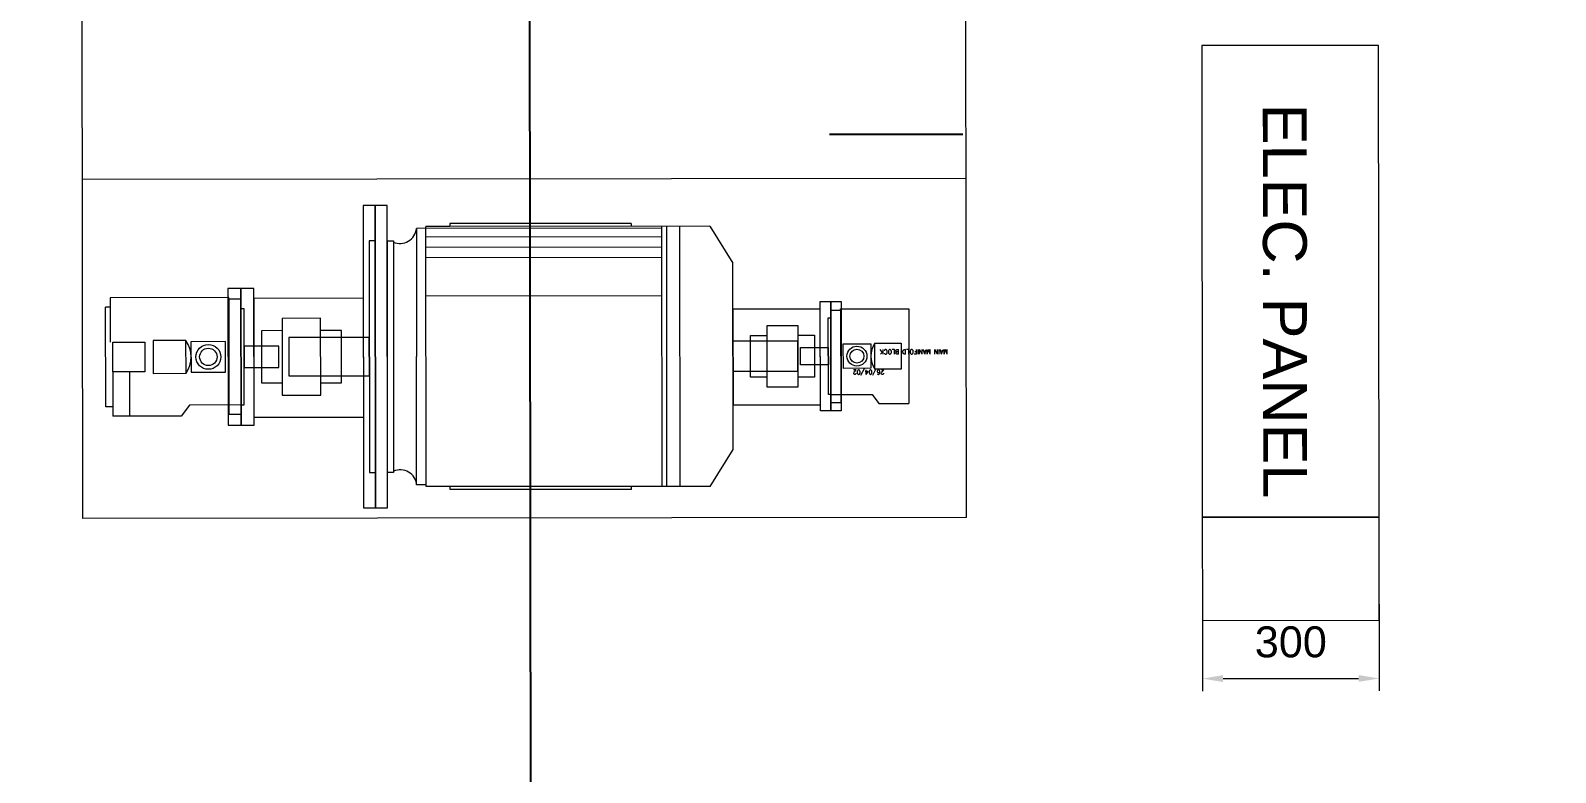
# Model space of a CAD drawing. Header units: feet. Extents: x -99009 to 3252343, y -11094690 to 9035152.
# Drawn here: x 2495146 to 2497734, y -1981048 to -1979789 of the extents above; entities that cross this region are included whole.
import ezdxf

# ---------------------------------------------------------------- set-up
doc = ezdxf.new("R2010")
doc.units = ezdxf.units.FT
doc.header["$PDSIZE"] = -1
doc.layers.add('1', color=1, linetype='Continuous')
doc.layers.add('HYDCIRCUIT', color=121, linetype='Continuous', lineweight=0)
doc.layers.add('OVERALL', color=41, linetype='Continuous', lineweight=0)
doc.styles.add('ARIAL', font='arial.ttf')
doc.styles.add('ROMANS', font='romans.shx', dxfattribs={"width": 0.75})
doc.dimstyles.new('TANK DIM$0', dxfattribs={"dimscale": 2.5, "dimtxt": 50, "dimasz": 17, "dimexe": 3, "dimexo": 15, "dimgap": 5, "dimtad": 3, "dimtoh": 1, "dimzin": 13, "dimdsep": 46, "dimtxsty": 'ARIAL', "dimcen": 0, "dimclrd": 256, "dimclre": 256, "dimclrt": 5, "dimadec": 0, "dimazin": 0, "dimtfac": 1, "dimtmove": 0, "dimatfit": 3, "dimfxl": 1, "dimtolj": 1, "dimtzin": 0, "dimlwd": 5, "dimlwe": 5, "dimarcsym": 1})

# ---------------------------------------------------------------- blocks, each defined once
blk = doc.blocks.new('*D2494')
at = {"layer": 'Defpoints', "color": 0, "transparency": 33554684}
for p in [(2497134.3, -1980657.7), (2497434.3, -1980657.3), (2497434.5, -1980888.5)]:
    blk.add_point(p, dxfattribs=at)
at = {"layer": 'OVERALL', "color": 3, "lineweight": 5, "transparency": 33554684}
for p, q in [((2497134.4, -1980762.7), (2497134.6, -1980909.8)), ((2497434.4, -1980762.3), (2497434.6, -1980909.5)), ((2497169.5, -1980888.8), (2497399.5, -1980888.5))]:
    blk.add_line(p, q, dxfattribs=at)
at = {"layer": 'OVERALL', "color": 3, "transparency": 33554684}
for points in [[(2497169.5, -1980882.9), (2497169.5, -1980894.6), (2497134.5, -1980888.8)], [(2497399.5, -1980894.3), (2497399.5, -1980882.7), (2497434.5, -1980888.5)]]:
    blk.add_solid(points, dxfattribs=at)
at = {"layer": 'OVERALL', "color": 5, "transparency": 33554684, "insert": (2497284.5, -1980826.8), "char_height": 52.5, "attachment_point": 5, "rotation": 0.0651, "style": 'ARIAL'}
blk.add_mtext('\\A1;300', dxfattribs=at)
blk = doc.blocks.new('A$C084A49C2')
at = {"layer": 'OVERALL'}
for points in [[(-300, 800), (0, 800), (0, 975), (-300, 975)], [(-300, 0), (0, 0), (0, 800), (-300, 800)]]:
    blk.add_lwpolyline(points, close=True, dxfattribs=at)
at = {"layer": 'OVERALL', "style": 'ARIAL'}
blk.add_text('ELEC. PANEL', height=74.369, rotation=90, dxfattribs=at).set_placement((-103.5, 98.5))
blk = doc.blocks.new('conveyor')
at = {"color": 1}
blk.add_line((1721869.1, -1090081.5), (1717733.1, -1090081.5), dxfattribs=at)

msp = doc.modelspace()

# ---------------------------------------------------------------- linework, layer by layer
at = {"color": 0, "transparency": 33554684}
msp.add_line((2496727.6111, -1979965.57709), (2496501.36803, -1979965.83396), dxfattribs=at)
at = {"layer": '1'}
msp.add_arc((2520410.24778, -1978395.99612), 100000, 84.1346387202, 194.3871675539, dxfattribs=at)
at = {"layer": 'HYDCIRCUIT', "transparency": 33554684}
for p, q in [((2495234.23207, -1980617.27304), (2495232.47225, -1979067.27404)), ((2496734.2311, -1980615.56999), (2496732.47128, -1979065.57099)), ((2496733.57826, -1980040.57036), (2495233.57923, -1980042.27341)), ((2496217.09102, -1980124.95624), (2495800.46604, -1980125.42927)), ((2495800.46604, -1980125.42927), (2495800.71271, -1980342.68213)), ((2495857.19869, -1980122.09982), (2495816.75331, -1980122.14574)), ((2495817.25405, -1980563.18153), (2495816.75331, -1980122.14574)), ((2496164.89225, -1980116.62214), (2495857.19286, -1980116.97149)), ((2495857.19286, -1980116.97149), (2495857.19869, -1980122.09982)), ((2496298.7644, -1980121.59848), (2495857.19869, -1980122.09982)), ((2496164.89225, -1980116.62214), (2496164.89807, -1980121.75047)), ((2496217.58805, -1980562.727), (2496217.08731, -1980121.69121)), ((2496225.75917, -1980562.71773), (2496225.25844, -1980121.68194)), ((2496248.22123, -1980562.69222), (2496247.72049, -1980121.65643)), ((2496298.7644, -1980121.59848), (2496337.62264, -1980184.10858)), ((2496217.10734, -1980139.33264), (2495816.77334, -1980139.78717)), ((2496217.12737, -1980156.97408), (2495816.79337, -1980157.4286)), ((2496217.1474, -1980174.61551), (2495816.8134, -1980175.07003)), ((2496337.98134, -1980500.03609), (2496337.62264, -1980184.10858)), ((2496217.22127, -1980239.67683), (2495816.88727, -1980240.13136)), ((2495280.97277, -1980258.57359), (2495273.18192, -1980258.58244)), ((2495273.37425, -1980427.97949), (2495273.18192, -1980258.58244)), ((2495481.96387, -1980242.55896), (2495280.95485, -1980242.78718)), ((2495280.95485, -1980242.78718), (2495281.04018, -1980317.94698)), ((2495481.96683, -1980245.16896), (2495481.96387, -1980242.55896)), ((2495502.84682, -1980245.14525), (2495481.96683, -1980245.16896)), ((2495481.96683, -1980245.16896), (2495482.18908, -1980440.91883)), ((2495502.84682, -1980245.14525), (2495503.06906, -1980440.89513)), ((2496503.69644, -1980263.58393), (2496520.40043, -1980263.56497)), ((2496503.69644, -1980263.58393), (2496503.87423, -1980420.18383)), ((2496520.39806, -1980261.47697), (2496636.19123, -1980261.3455)), ((2496520.40043, -1980263.56497), (2496520.39806, -1980261.47697)), ((2496520.40043, -1980263.56497), (2496520.57822, -1980420.16487)), ((2496636.19123, -1980261.3455), (2496636.37377, -1980422.1214)), ((2495566.88216, -1980324.6776), (2495508.15719, -1980324.74428)), ((2495508.15719, -1980324.74428), (2495508.19868, -1980361.28425)), ((2495566.92364, -1980361.21758), (2495566.88216, -1980324.6776)), ((2495800.95937, -1980559.93499), (2495800.71271, -1980342.68213)), ((2496452.61277, -1980327.32597), (2496499.59274, -1980327.27263)), ((2496452.64596, -1980356.55796), (2496452.61277, -1980327.32597)), ((2496499.59274, -1980327.27263), (2496499.62593, -1980356.50462)), ((2495285.41397, -1980368.59236), (2495285.49931, -1980443.75215)), ((2495313.70635, -1980368.56023), (2495313.79169, -1980443.72003)), ((2495508.19868, -1980361.28425), (2495566.92364, -1980361.21758)), ((2496499.62593, -1980356.50462), (2496452.64596, -1980356.55796)), ((2496503.85942, -1980407.13384), (2496573.90133, -1980407.05432)), ((2496503.87423, -1980420.18383), (2496520.57822, -1980420.16487)), ((2496573.90133, -1980407.05432), (2496585.26086, -1980422.17943)), ((2495285.48138, -1980427.96574), (2495273.37425, -1980427.97949)), ((2495401.3417, -1980443.62063), (2495285.49931, -1980443.75215)), ((2495415.49815, -1980424.68204), (2495401.3417, -1980443.62063)), ((2495503.05054, -1980424.58264), (2495415.49815, -1980424.68204)), ((2495503.06906, -1980440.89513), (2495482.18908, -1980440.91883)), ((2496585.26086, -1980422.17943), (2496636.37377, -1980422.1214)), ((2496299.26514, -1980562.63427), (2496337.98134, -1980500.03609)), ((2495817.25034, -1980559.9165), (2495800.95937, -1980559.93499)), ((2496299.26514, -1980562.63427), (2495817.25405, -1980563.18153)), ((2495857.70525, -1980568.26393), (2495857.69942, -1980563.13561)), ((2496165.40463, -1980567.91458), (2495857.70525, -1980568.26393)), ((2496165.40463, -1980567.91458), (2496165.39881, -1980562.78626)), ((2496734.2311, -1980615.56999), (2495234.23207, -1980617.27304))]:
    msp.add_line(p, q, dxfattribs=at)
for points in [[(2495730.65929, -1980086.34518), (2495710.146, -1980086.36847), (2495710.72825, -1980599.20078), (2495731.24154, -1980599.17749)], [(2495751.17258, -1980086.32189), (2495730.65929, -1980086.34518), (2495731.24154, -1980599.17749), (2495751.75484, -1980599.1542)], [(2495730.72722, -1980146.17562), (2495720.47057, -1980146.18726), (2495720.91697, -1980539.3587), (2495731.17361, -1980539.34706)], [(2495751.24051, -1980146.15233), (2495761.49716, -1980146.14068), (2495761.94355, -1980539.31212), (2495751.68691, -1980539.32377)], [(2495480.99052, -1980458.91153), (2495503.08949, -1980458.88644), (2495502.82639, -1980227.15394), (2495480.72742, -1980227.17903)], [(2495503.08957, -1980458.88644), (2495525.18854, -1980458.86135), (2495524.92544, -1980227.12885), (2495502.82647, -1980227.15394)], [(2495503.05054, -1980424.58264), (2495508.27054, -1980424.57671), (2495508.08533, -1980261.45182), (2495502.86534, -1980261.45774)], [(2495524.94378, -1980243.28367), (2495710.32392, -1980243.07319), (2495710.55391, -1980445.64802), (2495525.17378, -1980445.85849)], [(2496486.01553, -1980262.13481), (2496337.71142, -1980262.30319), (2496337.89542, -1980424.36305), (2496486.19953, -1980424.19467)], [(2496503.89051, -1980434.57688), (2496486.21134, -1980434.59696), (2496486.00086, -1980249.21096), (2496503.68003, -1980249.19088)], [(2496521.56975, -1980434.55681), (2496503.89058, -1980434.57688), (2496503.6801, -1980249.19088), (2496521.35927, -1980249.17081)], [(2495637.95127, -1980277.61688), (2495572.70131, -1980277.69096), (2495572.84948, -1980408.19088), (2495638.09944, -1980408.1168)], [(2496395.67214, -1980289.8066), (2496447.87211, -1980289.74733), (2496447.99064, -1980394.14727), (2496395.79067, -1980394.20653)], [(2496503.85942, -1980407.13384), (2496499.68342, -1980407.13858), (2496499.53526, -1980276.63867), (2496503.71125, -1980276.63393)], [(2495339.65626, -1980368.53077), (2495285.41397, -1980368.59236), (2495285.35646, -1980317.94208), (2495339.59875, -1980317.88049)], [(2495353.92663, -1980370.98983), (2495409.58223, -1980370.92664), (2495409.5191, -1980315.32585), (2495353.8635, -1980315.38903)], [(2495418.06771, -1980368.95037), (2495476.39465, -1980368.88415), (2495476.33599, -1980317.21662), (2495418.00905, -1980317.28284)], [(2495720.65689, -1980310.2936), (2495583.90161, -1980310.44887), (2495583.97536, -1980375.40763), (2495720.73065, -1980375.25236)], [(2496337.77249, -1980316.08883), (2496447.17671, -1980315.96462), (2496447.23572, -1980367.93163), (2496337.83149, -1980368.05584)], [(2496571.74445, -1980362.47376), (2496525.0829, -1980362.52674), (2496525.03597, -1980321.19272), (2496571.69752, -1980321.13974)], [(2496623.06089, -1980363.98881), (2496578.5364, -1980364.03936), (2496578.4859, -1980319.55873), (2496623.01039, -1980319.50817)]]:
    msp.add_lwpolyline(points, close=True, dxfattribs=at)
for points in [[(2495572.72502, -1980298.57095), (2495537.49004, -1980298.61096), (2495537.59079, -1980387.3509), (2495572.82577, -1980387.31089)], [(2495638.07573, -1980387.23681), (2495673.31071, -1980387.19681), (2495673.20995, -1980298.45686), (2495637.97498, -1980298.49687)], [(2496395.77171, -1980377.50254), (2496367.58372, -1980377.53455), (2496367.50312, -1980306.54259), (2496395.6911, -1980306.51059)], [(2496447.89107, -1980306.45132), (2496476.07905, -1980306.41932), (2496476.15965, -1980377.41127), (2496447.97167, -1980377.44328)]]:
    msp.add_lwpolyline(points, dxfattribs=at)
for centre, radius in [((2495447.49548, -1980343.08316), 21.0888), ((2495447.49548, -1980343.08316), 14.7987), ((2496548.15531, -1980341.83351), 16.87104), ((2496548.15531, -1980341.83351), 11.83896)]:
    msp.add_circle(centre, radius, dxfattribs=at)
for centre, radius, start, end in [((2495772.65893, -1980122.77209), 27.93378, 246.45377619, 354.54153084), ((2495368.26625, -1980343.17312), 49.77217, 326.10923584, 34.02086759), ((2496611.53869, -1980341.76154), 39.81774, 146.10923584, 214.02086759), ((2495773.15836, -1980562.65531), 27.93378, 5.58857259, 113.67632724)]:
    msp.add_arc(centre, radius, start, end, dxfattribs=at)

# ---------------------------------------------------------------- block references
at = {"color": 3, "rotation": 270.0650517140735}
msp.add_blockref('conveyor', (3584123.10414, -260333.11416, 0), dxfattribs=at)
at = {"layer": 'OVERALL', "transparency": 33554684, "rotation": 180.0650517140734}
msp.add_blockref('A$C084A49C2', (2497133.32255, -1979815.11636), dxfattribs=at)

# ---------------------------------------------------------------- texts
at = {"layer": 'HYDCIRCUIT', "transparency": 33554684, "style": 'ROMANS'}
for s, p in [('MAIN MANIFOLD BLOCK', (2496702.45402, -1980330.60322)), ('26/04/02', (2496594.58858, -1980365.10927))]:
    msp.add_text(s, height=7.575323, rotation=180.06505171, dxfattribs=at).set_placement(p)

# ---------------------------------------------------------------- dimensions: what is measured, and where the dimension line sits
at = {"layer": 'OVERALL', "transparency": 33554684}
dim = msp.add_linear_dim(base=(2497434.54138, -1980888.45571), p1=(2497134.27917, -1980657.6796), p2=(2497434.27897, -1980657.33899), angle=180.06505171, dimstyle='TANK DIM$0', override={"dimscale": 7, "dimtxt": 7.5, "dimasz": 5, "dimtad": 1, "dimtoh": 0, "dimclrd": 3, "dimclre": 3, "dimaunit": 1}, dxfattribs=at)
dim.commit()
dim.dimension.update_dxf_attribs({"geometry": '*D2494', "text_midpoint": (2497284.47131, -1980826.8248)})

doc.saveas('drawing.dxf')
